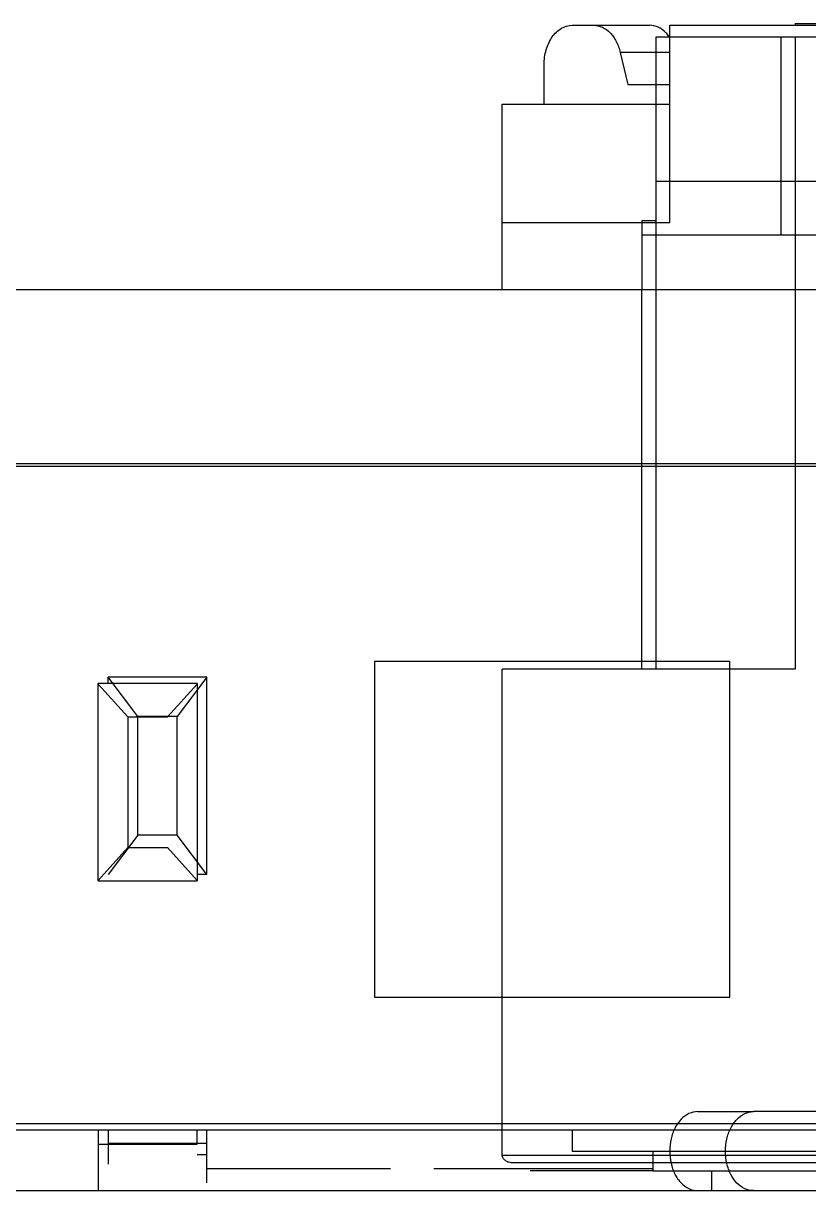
# Model space of a CAD drawing. Header units: millimetres. Extents: x 0 to 594, y 0 to 420.
# Drawn here: x 162.301 to 164.291, y 89.693 to 92.648 of the extents above; entities that cross this region are included whole.
import ezdxf

# ---------------------------------------------------------------- set-up
doc = ezdxf.new("R2010")
doc.units = ezdxf.units.MM
doc.header["$LTSCALE"] = 32.67
doc.layers.get('0').update_dxf_attribs({"linetype": 'CONTINUOUS'})

msp = doc.modelspace()

# ---------------------------------------------------------------- linework, layer by layer
at = {"color": 7, "linetype": 'CONTINUOUS'}
for p, q in [((163.6916, 92.6432), (163.8881, 92.6432)), ((163.9391, 92.1432), (163.9391, 92.6432)), ((163.9391, 92.6432), (170.7627, 92.6432)), ((164.2573, 92.6482), (164.2573, 92.6432)), ((164.2573, 92.6482), (170.7627, 92.6482)), ((163.8138, 92.5748), (163.833, 92.4932)), ((163.6209, 92.4432), (163.6209, 92.5432)), ((163.833, 92.4932), (163.9391, 92.4932)), ((163.5148, 91.9732), (163.5148, 92.4432)), ((163.5148, 92.4432), (163.9391, 92.4432)), ((163.9037, 92.2482), (163.9037, 92.1482)), ((164.4341, 92.2482), (163.9037, 92.2482)), ((163.9391, 92.1432), (163.5148, 92.1432)), ((163.8684, 92.1482), (163.8684, 91.9732)), ((163.9037, 92.1482), (163.8684, 92.1482)), ((170.7164, 91.9732), (152.5663, 91.9732)), ((151.0914, 91.5271), (172.1455, 91.5271)), ((170.6914, 91.5332), (152.5914, 91.5332)), ((163.1914, 91.0332), (163.1914, 90.1832)), ((163.1914, 91.0332), (164.0914, 91.0332)), ((164.0914, 90.1832), (164.0914, 91.0332)), ((162.5164, 90.9771), (162.5164, 90.9932)), ((162.5914, 90.8932), (162.5164, 90.9932)), ((162.7664, 90.9932), (162.5164, 90.9932)), ((162.7664, 90.9932), (162.6914, 90.8932)), ((162.7664, 90.4932), (162.7664, 90.9932)), ((162.4914, 90.4771), (162.4914, 90.9771)), ((162.7414, 90.9771), (162.4914, 90.9771)), ((162.5664, 90.8923), (162.4914, 90.9757)), ((162.7414, 90.9757), (162.6664, 90.8923)), ((162.7414, 90.9771), (162.7414, 90.4771)), ((162.5664, 90.8923), (162.5664, 90.5618)), ((162.5664, 90.8923), (162.6664, 90.8923)), ((162.5914, 90.5932), (162.5914, 90.8932)), ((162.6914, 90.8932), (162.5914, 90.8932)), ((162.6914, 90.5932), (162.6914, 90.8932)), ((162.5914, 90.5932), (162.5164, 90.4932)), ((162.6914, 90.5932), (162.5914, 90.5932)), ((162.7664, 90.4932), (162.6914, 90.5932)), ((162.4914, 90.4785), (162.5664, 90.5618)), ((162.5664, 90.5618), (162.6664, 90.5618)), ((162.6664, 90.5618), (162.7414, 90.4785)), ((162.7664, 90.4932), (162.7414, 90.4932)), ((162.4914, 90.4771), (162.7414, 90.4771)), ((163.1914, 90.1832), (164.0914, 90.1832)), ((151.2414, 89.8632), (171.7164, 89.8632)), ((151.2414, 89.8471), (171.9914, 89.8471)), ((162.4914, 89.8471), (162.4914, 89.6932)), ((162.5164, 89.8471), (162.5164, 89.7603)), ((162.7414, 89.8107), (162.7414, 89.8471)), ((162.7664, 89.7132), (162.7664, 89.8471)), ((163.6916, 89.8471), (163.6916, 89.7932)), ((163.6916, 89.7932), (164.4914, 89.7932)), ((163.8967, 89.7932), (163.8967, 89.7432)), ((163.8967, 89.7432), (164.4914, 89.7432)), ((164.0452, 89.7432), (164.0452, 89.6932)), ((140.8504, 89.6932), (368.1414, 89.6932))]:
    msp.add_line(p, q, dxfattribs=at)
at = {"color": 6, "linetype": 'CONTINUOUS'}
for p, q in [((163.9037, 92.6132), (163.9037, 92.2482)), ((166.5059, 92.6132), (163.9037, 92.6132)), ((164.2219, 92.1132), (164.2219, 92.6132)), ((164.2573, 92.6132), (164.2573, 91.0132)), ((163.9037, 92.1482), (163.9037, 91.0132)), ((163.8684, 92.1132), (167.7575, 92.1132)), ((163.8684, 91.0132), (163.8684, 91.9732)), ((163.5148, 89.7832), (163.5148, 91.0132)), ((164.2573, 91.0132), (163.5148, 91.0132)), ((164.2912, 89.8932), (164.1512, 89.8932))]:
    msp.add_line(p, q, dxfattribs=at)
at = {"color": 9, "linetype": 'CONTINUOUS'}
for p, q in [((163.9391, 92.5748), (163.8138, 92.5748)), ((164.0098, 89.8932), (164.1512, 89.8932)), ((164.4326, 89.8932), (164.2912, 89.8932)), ((162.4914, 89.8107), (162.7414, 89.8107)), ((162.5164, 89.8136), (162.7664, 89.8133)), ((162.7414, 89.7846), (162.7664, 89.7846)), ((163.5148, 89.7832), (170.4008, 89.7832)), ((170.3808, 89.7632), (163.5431, 89.7632))]:
    msp.add_line(p, q, dxfattribs=at)
at = {"color": 40, "linetype": 'CONTINUOUS'}
for p, q in [((163.232, 89.7482), (162.7664, 89.7482)), ((163.8967, 89.7482), (163.3414, 89.7482)), ((163.8967, 89.7432), (163.5855, 89.7432))]:
    msp.add_line(p, q, dxfattribs=at)
at = {"color": 7, "linetype": 'CONTINUOUS'}
for points, knots in [([(163.6209, 92.5432), (163.6209, 92.5561), (163.6243, 92.5811), (163.6391, 92.6138), (163.6621, 92.6371), (163.6822, 92.6432), (163.6916, 92.6432)], [0, 0, 0, 0, 0.288011, 0.555333, 0.790502, 1, 1, 1, 1]), ([(163.7467, 92.6432), (163.7541, 92.6432), (163.7697, 92.6395), (163.7897, 92.6246), (163.8052, 92.6022), (163.8115, 92.5844), (163.8138, 92.5748)], [0, 0, 0, 0, 0.216745, 0.451713, 0.713582, 1, 1, 1, 1]), ([(163.9295, 92.6243), (163.9238, 92.6301), (163.9112, 92.6396), (163.8955, 92.6432), (163.8881, 92.6432)], [0, 0, 0, 0, 0.520171, 1, 1, 1, 1]), ([(163.9397, 92.6116), (163.9389, 92.6128), (163.9358, 92.6172), (163.9323, 92.6214), (163.9295, 92.6243)], [0, 0, 0, 0, 0.256404, 1, 1, 1, 1])]:
    msp.add_open_spline(points, degree=3, knots=knots, dxfattribs=at)
at = {"color": 6, "linetype": 'CONTINUOUS'}
for points, knots in [([(164.0098, 89.8932), (164.0023, 89.8932), (163.9865, 89.8894), (163.9665, 89.8742), (163.9511, 89.8518), (163.9414, 89.8241), (163.938, 89.7936), (163.9412, 89.763), (163.9508, 89.7351), (163.9662, 89.7124), (163.9863, 89.697), (164.0022, 89.6932), (164.0098, 89.6932)], [0, 0, 0, 0, 0.084001, 0.17453, 0.274141, 0.383201, 0.498547, 0.613899, 0.723406, 0.824087, 0.915612, 1, 1, 1, 1]), ([(164.1512, 89.6932), (164.1437, 89.6932), (164.1279, 89.6969), (164.1079, 89.7121), (164.0925, 89.7346), (164.0828, 89.7623), (164.0794, 89.7928), (164.0826, 89.8234), (164.0923, 89.8512), (164.1076, 89.874), (164.1277, 89.8894), (164.1437, 89.8932), (164.1512, 89.8932)], [0, 0, 0, 0, 0.084001, 0.17453, 0.274141, 0.383201, 0.498547, 0.613899, 0.723406, 0.824087, 0.915612, 1, 1, 1, 1]), ([(163.5431, 89.7632), (163.5393, 89.7632), (163.5321, 89.7642), (163.5228, 89.7686), (163.5165, 89.775), (163.5148, 89.7806), (163.5148, 89.7832)], [0, 0, 0, 0, 0.304369, 0.565299, 0.795454, 1, 1, 1, 1])]:
    msp.add_open_spline(points, degree=3, knots=knots, dxfattribs=at)

doc.saveas('drawing.dxf')
